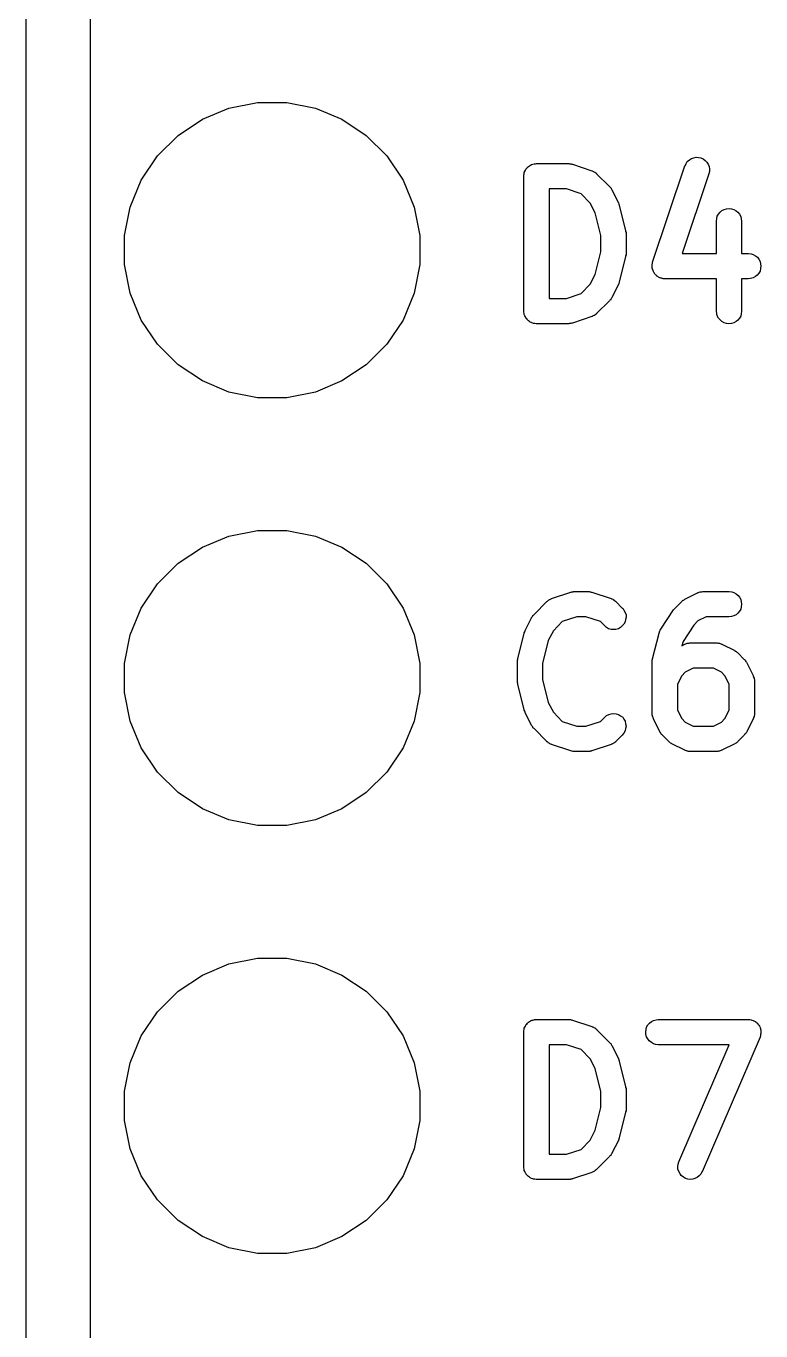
# Model space of a CAD drawing. Extents: x -21.94 to -21.22, y -3.46 to -2.15.
# Drawn here: x -21.9385 to -21.7668, y -3.1596 to -2.8547 of the extents above; entities that cross this region are included whole.
import ezdxf

# ---------------------------------------------------------------- set-up
doc = ezdxf.new("R2010")
doc.units = 0
doc.header["$MEASUREMENT"] = 0
doc.layers.add('BLACK', color=7, linetype='CONTINUOUS')

msp = doc.modelspace()

# ---------------------------------------------------------------- linework, layer by layer
at = {"layer": 'BLACK', "linetype": 'CONTINUOUS'}
for p, q in [((-21.9385, -3.45663), (-21.9385, -2.35737)), ((-21.9235, -2.3645), (-21.9235, -3.4495)), ((-21.8911, -2.87383), (-21.8844, -2.8725)), ((-21.8844, -2.8725), (-21.8776, -2.8725)), ((-21.8776, -2.8725), (-21.8709, -2.87383)), ((-21.8973, -2.87643), (-21.8911, -2.87383)), ((-21.8709, -2.87383), (-21.8647, -2.87643)), ((-21.903, -2.8802), (-21.8973, -2.87643)), ((-21.8647, -2.87643), (-21.859, -2.8802)), ((-21.9078, -2.88501), (-21.903, -2.8802)), ((-21.859, -2.8802), (-21.8542, -2.88501)), ((-21.9116, -2.89066), (-21.9078, -2.88501)), ((-21.8542, -2.88501), (-21.8504, -2.89066)), ((-21.8215, -2.88787), (-21.8213, -2.88766)), ((-21.8213, -2.88764), (-21.8211, -2.88747)), ((-21.8213, -2.88765), (-21.8213, -2.88764)), ((-21.8213, -2.88766), (-21.8213, -2.88765)), ((-21.8211, -2.88747), (-21.8209, -2.88729)), ((-21.8209, -2.88728), (-21.8206, -2.88715)), ((-21.8209, -2.88729), (-21.8209, -2.88728)), ((-21.8209, -2.88729), (-21.8209, -2.88729)), ((-21.8206, -2.88715), (-21.8204, -2.88702)), ((-21.8204, -2.88701), (-21.8201, -2.88694)), ((-21.8204, -2.88702), (-21.8204, -2.88701)), ((-21.8204, -2.88702), (-21.8204, -2.88702)), ((-21.8201, -2.88694), (-21.8198, -2.88686)), ((-21.8198, -2.88685), (-21.8195, -2.88683)), ((-21.8198, -2.88686), (-21.8198, -2.88685)), ((-21.8198, -2.88685), (-21.8198, -2.88685)), ((-21.8195, -2.88683), (-21.8192, -2.8868)), ((-21.8192, -2.8868), (-21.8117, -2.8868)), ((-21.8117, -2.8868), (-21.8115, -2.88682)), ((-21.8117, -2.8868), (-21.8117, -2.8868)), ((-21.8115, -2.88682), (-21.8114, -2.88682)), ((-21.8114, -2.88682), (-21.8113, -2.88685)), ((-21.8113, -2.88685), (-21.8111, -2.88686)), ((-21.8111, -2.88686), (-21.811, -2.88691)), ((-21.811, -2.88691), (-21.8108, -2.88695)), ((-21.8108, -2.88695), (-21.8063, -2.88845)), ((-21.7921, -2.90982), (-21.7846, -2.88732)), ((-21.7846, -2.88732), (-21.7845, -2.88728)), ((-21.7845, -2.88728), (-21.7843, -2.88676)), ((-21.7843, -2.88676), (-21.784, -2.88629)), ((-21.784, -2.88629), (-21.7835, -2.8859)), ((-21.7835, -2.8859), (-21.783, -2.8856)), ((-21.783, -2.8856), (-21.7825, -2.8854)), ((-21.7825, -2.8854), (-21.7819, -2.88531)), ((-21.7819, -2.88531), (-21.7814, -2.88533)), ((-21.7814, -2.88533), (-21.7808, -2.88546)), ((-21.7808, -2.88546), (-21.7803, -2.8857)), ((-21.7803, -2.8857), (-21.7798, -2.88603)), ((-21.7798, -2.88603), (-21.7794, -2.88645)), ((-21.7794, -2.88645), (-21.7791, -2.88694)), ((-21.7791, -2.88694), (-21.7789, -2.88748)), ((-21.7789, -2.88748), (-21.7788, -2.88805)), ((-21.9142, -2.89694), (-21.9116, -2.89066)), ((-21.8504, -2.89066), (-21.8478, -2.89694)), ((-21.8222, -2.88943), (-21.8221, -2.88916)), ((-21.8222, -2.88971), (-21.8222, -2.88943)), ((-21.8222, -2.88973), (-21.8222, -2.88971)), ((-21.8222, -2.88975), (-21.8222, -2.88973)), ((-21.8222, -2.88973), (-21.8222, -2.88973)), ((-21.8222, -2.88973), (-21.8222, -2.88973)), ((-21.8222, -2.92125), (-21.8222, -2.88975)), ((-21.8221, -2.88887), (-21.822, -2.88861)), ((-21.8221, -2.88914), (-21.8221, -2.88887)), ((-21.8221, -2.88915), (-21.8221, -2.88914)), ((-21.8221, -2.88916), (-21.8221, -2.88915)), ((-21.822, -2.88859), (-21.8218, -2.88834)), ((-21.822, -2.8886), (-21.822, -2.88859)), ((-21.822, -2.88861), (-21.822, -2.8886)), ((-21.8218, -2.88834), (-21.8217, -2.8881)), ((-21.8217, -2.88808), (-21.8215, -2.88787)), ((-21.8217, -2.88809), (-21.8217, -2.88808)), ((-21.8217, -2.8881), (-21.8217, -2.88809)), ((-21.8063, -2.88845), (-21.8063, -2.88846)), ((-21.8063, -2.88846), (-21.8062, -2.8885)), ((-21.8062, -2.8885), (-21.8061, -2.88853)), ((-21.8061, -2.88853), (-21.8059, -2.88862)), ((-21.8059, -2.88862), (-21.8058, -2.88871)), ((-21.8058, -2.88871), (-21.8057, -2.88876)), ((-21.8057, -2.88876), (-21.8056, -2.8888)), ((-21.8056, -2.8888), (-21.8054, -2.88893)), ((-21.8054, -2.88893), (-21.8053, -2.88905)), ((-21.8053, -2.88905), (-21.8052, -2.88911)), ((-21.8052, -2.88911), (-21.8052, -2.88916)), ((-21.8052, -2.88916), (-21.8022, -2.89216)), ((-21.779, -2.88919), (-21.7852, -2.9078)), ((-21.7788, -2.88862), (-21.779, -2.88919)), ((-21.7788, -2.88805), (-21.7788, -2.88862)), ((-21.8163, -2.8927), (-21.8163, -2.9183)), ((-21.8122, -2.8927), (-21.8163, -2.8927)), ((-21.8088, -2.89383), (-21.8122, -2.8927)), ((-21.8067, -2.896), (-21.8088, -2.89383)), ((-21.8022, -2.89216), (-21.8021, -2.89219)), ((-21.8021, -2.89219), (-21.802, -2.89232)), ((-21.802, -2.89232), (-21.8019, -2.89244)), ((-21.8019, -2.89244), (-21.8018, -2.89255)), ((-21.8018, -2.89255), (-21.8018, -2.89264)), ((-21.8018, -2.89264), (-21.8017, -2.89279)), ((-21.8017, -2.89279), (-21.8016, -2.89293)), ((-21.8016, -2.89293), (-21.8001, -2.89593)), ((-21.9155, -2.9036), (-21.9142, -2.89694)), ((-21.8478, -2.89694), (-21.8465, -2.9036)), ((-21.8055, -2.89828), (-21.8067, -2.896)), ((-21.8001, -2.89593), (-21.8001, -2.89597)), ((-21.8001, -2.89597), (-21.8001, -2.89598)), ((-21.8001, -2.89598), (-21.8001, -2.89599)), ((-21.8001, -2.89599), (-21.8, -2.89625)), ((-21.8, -2.89625), (-21.7999, -2.89651)), ((-21.7999, -2.89651), (-21.7999, -2.89652)), ((-21.7999, -2.89652), (-21.7999, -2.89654)), ((-21.7999, -2.89654), (-21.7984, -2.90253)), ((-21.8042, -2.90361), (-21.8055, -2.89828)), ((-21.7772, -2.90021), (-21.7771, -2.89964)), ((-21.7771, -2.89964), (-21.777, -2.89909)), ((-21.777, -2.89909), (-21.7767, -2.89858)), ((-21.7767, -2.89858), (-21.7763, -2.89814)), ((-21.7763, -2.89814), (-21.7759, -2.89778)), ((-21.7759, -2.89778), (-21.7754, -2.89751)), ((-21.7754, -2.89751), (-21.7748, -2.89735)), ((-21.7748, -2.89735), (-21.7742, -2.8973)), ((-21.7742, -2.8973), (-21.7737, -2.89736)), ((-21.7737, -2.89736), (-21.7731, -2.89753)), ((-21.7731, -2.89753), (-21.7726, -2.8978)), ((-21.7726, -2.8978), (-21.7722, -2.89817)), ((-21.7722, -2.89817), (-21.7718, -2.89862)), ((-21.7718, -2.89862), (-21.7715, -2.89913)), ((-21.7715, -2.89913), (-21.7714, -2.89968)), ((-21.7714, -2.89968), (-21.7713, -2.90025)), ((-21.7984, -2.90253), (-21.7984, -2.90257)), ((-21.7984, -2.90257), (-21.7984, -2.90263)), ((-21.7984, -2.90263), (-21.7984, -2.90268)), ((-21.7984, -2.90268), (-21.7983, -2.90291)), ((-21.7983, -2.90291), (-21.7983, -2.90315)), ((-21.7772, -2.90025), (-21.7772, -2.90021)), ((-21.7772, -2.9078), (-21.7772, -2.90025)), ((-21.7713, -2.90025), (-21.7713, -2.9078)), ((-21.9155, -2.9104), (-21.9155, -2.9036)), ((-21.8465, -2.9036), (-21.8465, -2.9104)), ((-21.8042, -2.90739), (-21.8042, -2.90361)), ((-21.7983, -2.90315), (-21.7983, -2.9032)), ((-21.7983, -2.9032), (-21.7983, -2.90325)), ((-21.7983, -2.90325), (-21.7983, -2.90775)), ((-21.8055, -2.91272), (-21.8042, -2.90739)), ((-21.7984, -2.90847), (-21.7999, -2.91447)), ((-21.7983, -2.90813), (-21.7984, -2.90836)), ((-21.7984, -2.90836), (-21.7984, -2.90841)), ((-21.7984, -2.90841), (-21.7984, -2.90847)), ((-21.7983, -2.90775), (-21.7983, -2.90779)), ((-21.7983, -2.90779), (-21.7983, -2.90784)), ((-21.7983, -2.90784), (-21.7983, -2.9079)), ((-21.7983, -2.9079), (-21.7983, -2.90813)), ((-21.7852, -2.9078), (-21.7772, -2.9078)), ((-21.7713, -2.9078), (-21.7698, -2.9078)), ((-21.7698, -2.9078), (-21.7697, -2.9078)), ((-21.7697, -2.9078), (-21.7691, -2.90786)), ((-21.7691, -2.90786), (-21.7686, -2.90804)), ((-21.7686, -2.90804), (-21.7681, -2.90831)), ((-21.7681, -2.90831), (-21.7676, -2.90868)), ((-21.7676, -2.90868), (-21.7673, -2.90913)), ((-21.7673, -2.90913), (-21.767, -2.90964)), ((-21.9142, -2.91706), (-21.9155, -2.9104)), ((-21.8465, -2.9104), (-21.8478, -2.91706)), ((-21.7922, -2.91027), (-21.7921, -2.91016)), ((-21.7922, -2.91038), (-21.7922, -2.91027)), ((-21.7922, -2.91055), (-21.7922, -2.91038)), ((-21.7922, -2.91073), (-21.7922, -2.91055)), ((-21.7922, -2.91084), (-21.7922, -2.91073)), ((-21.7922, -2.91095), (-21.7922, -2.91084)), ((-21.7922, -2.91113), (-21.7922, -2.91095)), ((-21.7922, -2.9113), (-21.7922, -2.91113)), ((-21.7921, -2.91141), (-21.7922, -2.9113)), ((-21.7921, -2.90999), (-21.7921, -2.90982)), ((-21.7921, -2.91016), (-21.7921, -2.90999)), ((-21.7921, -2.91152), (-21.7921, -2.91141)), ((-21.792, -2.91169), (-21.7921, -2.91152)), ((-21.792, -2.91186), (-21.792, -2.91169)), ((-21.7919, -2.91196), (-21.792, -2.91186)), ((-21.7919, -2.91206), (-21.7919, -2.91196)), ((-21.7918, -2.91221), (-21.7919, -2.91206)), ((-21.7917, -2.91237), (-21.7918, -2.91221)), ((-21.767, -2.91189), (-21.7673, -2.9124)), ((-21.767, -2.90964), (-21.7669, -2.9102)), ((-21.7669, -2.91134), (-21.767, -2.91189)), ((-21.7669, -2.9102), (-21.7668, -2.91077)), ((-21.7668, -2.91077), (-21.7669, -2.91134)), ((-21.8088, -2.91717), (-21.8067, -2.915)), ((-21.8067, -2.915), (-21.8055, -2.91272)), ((-21.8001, -2.91507), (-21.8016, -2.91807)), ((-21.8, -2.91479), (-21.8001, -2.91505)), ((-21.8001, -2.91505), (-21.8001, -2.91506)), ((-21.8001, -2.91506), (-21.8001, -2.91507)), ((-21.7999, -2.91453), (-21.8, -2.91479)), ((-21.7999, -2.91447), (-21.7999, -2.91451)), ((-21.7999, -2.91451), (-21.7999, -2.91452)), ((-21.7999, -2.91452), (-21.7999, -2.91453)), ((-21.7917, -2.91245), (-21.7917, -2.91237)), ((-21.7916, -2.91255), (-21.7917, -2.91245)), ((-21.7915, -2.91268), (-21.7916, -2.91255)), ((-21.7914, -2.91282), (-21.7915, -2.91268)), ((-21.7913, -2.91289), (-21.7914, -2.91282)), ((-21.7912, -2.91297), (-21.7913, -2.91289)), ((-21.7911, -2.91307), (-21.7912, -2.91297)), ((-21.7909, -2.91319), (-21.7911, -2.91307)), ((-21.7908, -2.91324), (-21.7909, -2.91319)), ((-21.7907, -2.91331), (-21.7908, -2.91324)), ((-21.7906, -2.91338), (-21.7907, -2.91331)), ((-21.7904, -2.91346), (-21.7906, -2.91338)), ((-21.7903, -2.9135), (-21.7904, -2.91346)), ((-21.7902, -2.91354), (-21.7903, -2.9135)), ((-21.79, -2.91358), (-21.7902, -2.91354)), ((-21.7899, -2.91364), (-21.79, -2.91358)), ((-21.7898, -2.91365), (-21.7899, -2.91364)), ((-21.7896, -2.91368), (-21.7898, -2.91365)), ((-21.7895, -2.91368), (-21.7896, -2.91368)), ((-21.7893, -2.9137), (-21.7895, -2.91368)), ((-21.7772, -2.9137), (-21.7893, -2.9137)), ((-21.7893, -2.9137), (-21.7893, -2.9137)), ((-21.7772, -2.92125), (-21.7772, -2.9137)), ((-21.7698, -2.9137), (-21.7713, -2.9137)), ((-21.7713, -2.9137), (-21.7713, -2.92125)), ((-21.7692, -2.91365), (-21.7698, -2.9137)), ((-21.7686, -2.91348), (-21.7692, -2.91365)), ((-21.7681, -2.91321), (-21.7686, -2.91348)), ((-21.7677, -2.91284), (-21.7681, -2.91321)), ((-21.7673, -2.9124), (-21.7677, -2.91284)), ((-21.9116, -2.92334), (-21.9142, -2.91706)), ((-21.8478, -2.91706), (-21.8504, -2.92334)), ((-21.8163, -2.9183), (-21.8122, -2.9183)), ((-21.8122, -2.9183), (-21.8088, -2.91717)), ((-21.8017, -2.91825), (-21.8018, -2.91839)), ((-21.8016, -2.91811), (-21.8017, -2.91825)), ((-21.8016, -2.91807), (-21.8016, -2.91811)), ((-21.8222, -2.92152), (-21.8222, -2.92125)), ((-21.8022, -2.91884), (-21.8052, -2.92184)), ((-21.8021, -2.91871), (-21.8022, -2.91884)), ((-21.8019, -2.91859), (-21.8021, -2.91871)), ((-21.8018, -2.91839), (-21.8019, -2.91849)), ((-21.8019, -2.91849), (-21.8019, -2.91859)), ((-21.7771, -2.92182), (-21.7772, -2.92125)), ((-21.7713, -2.92129), (-21.7714, -2.92186)), ((-21.7713, -2.92125), (-21.7713, -2.92129)), ((-21.9078, -2.92899), (-21.9116, -2.92334)), ((-21.8504, -2.92334), (-21.8542, -2.92899)), ((-21.8221, -2.9218), (-21.8222, -2.92152)), ((-21.8221, -2.92181), (-21.8221, -2.9218)), ((-21.8221, -2.92182), (-21.8221, -2.92181)), ((-21.8221, -2.92209), (-21.8221, -2.92182)), ((-21.822, -2.92235), (-21.8221, -2.92209)), ((-21.822, -2.92236), (-21.822, -2.92235)), ((-21.822, -2.92237), (-21.822, -2.92236)), ((-21.8218, -2.92262), (-21.822, -2.92237)), ((-21.8217, -2.92286), (-21.8218, -2.92262)), ((-21.8217, -2.92287), (-21.8217, -2.92286)), ((-21.8217, -2.92288), (-21.8217, -2.92287)), ((-21.8215, -2.9231), (-21.8217, -2.92288)), ((-21.8214, -2.92331), (-21.8215, -2.9231)), ((-21.8213, -2.92332), (-21.8214, -2.92331)), ((-21.8213, -2.92333), (-21.8213, -2.92332)), ((-21.8211, -2.92351), (-21.8213, -2.92333)), ((-21.8209, -2.92368), (-21.8211, -2.92351)), ((-21.8209, -2.92369), (-21.8209, -2.92368)), ((-21.8209, -2.9237), (-21.8209, -2.92369)), ((-21.8207, -2.92383), (-21.8209, -2.9237)), ((-21.8204, -2.92396), (-21.8207, -2.92383)), ((-21.8204, -2.92397), (-21.8204, -2.92396)), ((-21.8201, -2.92405), (-21.8204, -2.92397)), ((-21.8204, -2.92397), (-21.8204, -2.92397)), ((-21.8199, -2.92414), (-21.8201, -2.92405)), ((-21.8198, -2.92414), (-21.8199, -2.92414)), ((-21.8199, -2.92414), (-21.8199, -2.92414)), ((-21.8196, -2.92417), (-21.8198, -2.92414)), ((-21.8193, -2.9242), (-21.8196, -2.92417)), ((-21.8192, -2.9242), (-21.8193, -2.9242)), ((-21.8193, -2.9242), (-21.8193, -2.9242)), ((-21.8193, -2.9242), (-21.8193, -2.9242)), ((-21.8193, -2.9242), (-21.8193, -2.9242)), ((-21.8117, -2.9242), (-21.8192, -2.9242)), ((-21.8116, -2.92418), (-21.8117, -2.9242)), ((-21.8114, -2.92418), (-21.8116, -2.92418)), ((-21.8113, -2.92416), (-21.8114, -2.92418)), ((-21.8112, -2.92414), (-21.8113, -2.92416)), ((-21.811, -2.9241), (-21.8112, -2.92414)), ((-21.8109, -2.92406), (-21.811, -2.9241)), ((-21.8108, -2.92405), (-21.8109, -2.92406)), ((-21.8063, -2.92255), (-21.8108, -2.92405)), ((-21.8062, -2.92251), (-21.8063, -2.92255)), ((-21.806, -2.9224), (-21.8062, -2.92249)), ((-21.8062, -2.92249), (-21.8062, -2.92251)), ((-21.8058, -2.92231), (-21.806, -2.9224)), ((-21.8057, -2.92226), (-21.8058, -2.92231)), ((-21.8056, -2.92222), (-21.8057, -2.92226)), ((-21.8055, -2.9221), (-21.8056, -2.92222)), ((-21.8053, -2.92198), (-21.8055, -2.9221)), ((-21.8052, -2.92187), (-21.8053, -2.92192)), ((-21.8053, -2.92192), (-21.8053, -2.92198)), ((-21.8052, -2.92184), (-21.8052, -2.92187)), ((-21.777, -2.92237), (-21.7771, -2.92182)), ((-21.7767, -2.92288), (-21.777, -2.92237)), ((-21.7763, -2.92333), (-21.7767, -2.92288)), ((-21.7759, -2.9237), (-21.7763, -2.92333)), ((-21.7754, -2.92397), (-21.7759, -2.9237)), ((-21.7748, -2.92414), (-21.7754, -2.92397)), ((-21.7743, -2.9242), (-21.7748, -2.92414)), ((-21.7737, -2.92415), (-21.7743, -2.9242)), ((-21.7731, -2.92399), (-21.7737, -2.92415)), ((-21.7726, -2.92372), (-21.7731, -2.92399)), ((-21.7722, -2.92336), (-21.7726, -2.92372)), ((-21.7718, -2.92292), (-21.7722, -2.92336)), ((-21.7715, -2.92241), (-21.7718, -2.92292)), ((-21.7714, -2.92186), (-21.7715, -2.92241)), ((-21.903, -2.9338), (-21.9078, -2.92899)), ((-21.8542, -2.92899), (-21.859, -2.9338)), ((-21.8973, -2.93757), (-21.903, -2.9338)), ((-21.859, -2.9338), (-21.8647, -2.93757)), ((-21.8911, -2.94017), (-21.8973, -2.93757)), ((-21.8647, -2.93757), (-21.8709, -2.94017)), ((-21.8844, -2.9415), (-21.8911, -2.94017)), ((-21.8776, -2.9415), (-21.8844, -2.9415)), ((-21.8709, -2.94017), (-21.8776, -2.9415)), ((-21.8911, -2.97383), (-21.8844, -2.9725)), ((-21.8844, -2.9725), (-21.8776, -2.9725)), ((-21.8776, -2.9725), (-21.8709, -2.97383)), ((-21.8973, -2.97643), (-21.8911, -2.97383)), ((-21.8709, -2.97383), (-21.8647, -2.97643)), ((-21.903, -2.9802), (-21.8973, -2.97643)), ((-21.8647, -2.97643), (-21.859, -2.9802)), ((-21.9078, -2.98501), (-21.903, -2.9802)), ((-21.859, -2.9802), (-21.8542, -2.98501)), ((-21.9116, -2.99066), (-21.9078, -2.98501)), ((-21.8542, -2.98501), (-21.8504, -2.99066)), ((-21.8158, -2.98849), (-21.8157, -2.98845)), ((-21.8157, -2.98845), (-21.8112, -2.98695)), ((-21.8112, -2.98695), (-21.8111, -2.98694)), ((-21.8111, -2.98694), (-21.811, -2.9869)), ((-21.811, -2.9869), (-21.8108, -2.98686)), ((-21.8108, -2.98686), (-21.8107, -2.98684)), ((-21.8107, -2.98684), (-21.8106, -2.98682)), ((-21.8106, -2.98682), (-21.8104, -2.98682)), ((-21.8104, -2.98682), (-21.8102, -2.9868)), ((-21.8102, -2.9868), (-21.8072, -2.9868)), ((-21.8072, -2.9868), (-21.807, -2.98682)), ((-21.8072, -2.9868), (-21.8072, -2.9868)), ((-21.807, -2.98682), (-21.8069, -2.98682)), ((-21.8069, -2.98682), (-21.8068, -2.98685)), ((-21.8068, -2.98685), (-21.8066, -2.98686)), ((-21.8066, -2.98686), (-21.8065, -2.98691)), ((-21.8065, -2.98691), (-21.8063, -2.98695)), ((-21.8063, -2.98695), (-21.8018, -2.98845)), ((-21.8018, -2.98845), (-21.8018, -2.98846)), ((-21.7846, -2.98861), (-21.7816, -2.98711)), ((-21.7816, -2.98711), (-21.7815, -2.98709)), ((-21.7815, -2.98706), (-21.7814, -2.98702)), ((-21.7815, -2.98709), (-21.7815, -2.98706)), ((-21.7814, -2.98702), (-21.7812, -2.98696)), ((-21.7812, -2.98696), (-21.781, -2.98689)), ((-21.781, -2.98689), (-21.7809, -2.98688)), ((-21.7809, -2.98688), (-21.7808, -2.98686)), ((-21.7808, -2.98686), (-21.7806, -2.98684)), ((-21.7806, -2.98684), (-21.7804, -2.9868)), ((-21.7804, -2.9868), (-21.7803, -2.98681)), ((-21.7803, -2.98681), (-21.7803, -2.9868)), ((-21.7803, -2.9868), (-21.7743, -2.9868)), ((-21.7743, -2.9868), (-21.7742, -2.9868)), ((-21.7742, -2.9868), (-21.7736, -2.98686)), ((-21.7736, -2.98686), (-21.7731, -2.98704)), ((-21.7731, -2.98704), (-21.7726, -2.98732)), ((-21.7726, -2.98732), (-21.7721, -2.98769)), ((-21.7721, -2.98769), (-21.7718, -2.98814)), ((-21.7718, -2.98814), (-21.7715, -2.98865)), ((-21.9142, -2.99694), (-21.9116, -2.99066)), ((-21.8504, -2.99066), (-21.8478, -2.99694)), ((-21.8198, -2.99216), (-21.8168, -2.98916)), ((-21.8168, -2.98914), (-21.8167, -2.98908)), ((-21.8168, -2.98916), (-21.8168, -2.98914)), ((-21.8167, -2.98902), (-21.8165, -2.9889)), ((-21.8167, -2.98908), (-21.8167, -2.98902)), ((-21.8165, -2.9889), (-21.8164, -2.98878)), ((-21.8164, -2.98878), (-21.8163, -2.98874)), ((-21.8163, -2.98874), (-21.8162, -2.98869)), ((-21.8162, -2.98869), (-21.816, -2.9886)), ((-21.816, -2.9886), (-21.8158, -2.98851)), ((-21.8158, -2.98851), (-21.8158, -2.98849)), ((-21.8018, -2.98846), (-21.8017, -2.9885)), ((-21.8017, -2.9885), (-21.8016, -2.98853)), ((-21.8016, -2.98853), (-21.8014, -2.98862)), ((-21.8014, -2.98862), (-21.8013, -2.98871)), ((-21.8013, -2.98871), (-21.8012, -2.98876)), ((-21.8012, -2.98876), (-21.8011, -2.9888)), ((-21.8011, -2.9888), (-21.801, -2.98893)), ((-21.801, -2.98893), (-21.8008, -2.98905)), ((-21.8008, -2.98905), (-21.8007, -2.98911)), ((-21.8007, -2.98911), (-21.8007, -2.98916)), ((-21.8007, -2.98916), (-21.7992, -2.99066)), ((-21.7992, -2.99066), (-21.7991, -2.99069)), ((-21.7991, -2.99069), (-21.7988, -2.99114)), ((-21.7988, -2.99114), (-21.7985, -2.99166)), ((-21.7902, -2.99561), (-21.7872, -2.99111)), ((-21.7872, -2.99108), (-21.787, -2.99087)), ((-21.7872, -2.99111), (-21.7872, -2.99108)), ((-21.7872, -2.99111), (-21.7872, -2.99111)), ((-21.7872, -2.99111), (-21.7872, -2.99111)), ((-21.7872, -2.99111), (-21.7872, -2.99111)), ((-21.787, -2.99087), (-21.7868, -2.99066)), ((-21.7868, -2.99066), (-21.7853, -2.98916)), ((-21.7853, -2.98914), (-21.7852, -2.98903)), ((-21.7853, -2.98916), (-21.7853, -2.98914)), ((-21.7852, -2.98903), (-21.7851, -2.98892)), ((-21.7851, -2.98892), (-21.785, -2.98885)), ((-21.785, -2.98885), (-21.7849, -2.98878)), ((-21.7849, -2.98878), (-21.7847, -2.9887)), ((-21.7847, -2.9887), (-21.7846, -2.98861)), ((-21.7718, -2.9914), (-21.7722, -2.99185)), ((-21.7715, -2.9909), (-21.7718, -2.9914)), ((-21.7715, -2.98865), (-21.7714, -2.9892)), ((-21.7714, -2.99035), (-21.7715, -2.9909)), ((-21.7714, -2.9892), (-21.7713, -2.98977)), ((-21.7713, -2.98977), (-21.7714, -2.99035)), ((-21.8219, -2.99593), (-21.8204, -2.99293)), ((-21.8204, -2.99289), (-21.8203, -2.99276)), ((-21.8204, -2.99293), (-21.8204, -2.99289)), ((-21.8203, -2.99276), (-21.8202, -2.99261)), ((-21.8202, -2.99261), (-21.8201, -2.99251)), ((-21.8201, -2.99241), (-21.8199, -2.99229)), ((-21.8201, -2.99251), (-21.8201, -2.99241)), ((-21.8199, -2.99229), (-21.8198, -2.99216)), ((-21.8132, -2.99383), (-21.8153, -2.996)), ((-21.8098, -2.9927), (-21.8132, -2.99383)), ((-21.8077, -2.9927), (-21.8098, -2.9927)), ((-21.8043, -2.99383), (-21.8077, -2.9927)), ((-21.8033, -2.99484), (-21.8043, -2.99383)), ((-21.7988, -2.99441), (-21.7992, -2.99485)), ((-21.7985, -2.99391), (-21.7988, -2.99441)), ((-21.7985, -2.99166), (-21.7983, -2.99221)), ((-21.7984, -2.99336), (-21.7985, -2.99391)), ((-21.7983, -2.99278), (-21.7984, -2.99336)), ((-21.7983, -2.99221), (-21.7983, -2.99278)), ((-21.7815, -2.99368), (-21.7825, -2.99463)), ((-21.7796, -2.9927), (-21.7815, -2.99368)), ((-21.7743, -2.9927), (-21.7796, -2.9927)), ((-21.7737, -2.99265), (-21.7743, -2.9927)), ((-21.7731, -2.99248), (-21.7737, -2.99265)), ((-21.7726, -2.99221), (-21.7731, -2.99248)), ((-21.7722, -2.99185), (-21.7726, -2.99221)), ((-21.9155, -3.0036), (-21.9142, -2.99694)), ((-21.8478, -2.99694), (-21.8465, -3.0036)), ((-21.8236, -3.00253), (-21.8221, -2.99654)), ((-21.8221, -2.99647), (-21.822, -2.99621)), ((-21.8221, -2.99648), (-21.8221, -2.99647)), ((-21.8221, -2.9965), (-21.8221, -2.99648)), ((-21.8221, -2.99654), (-21.8221, -2.9965)), ((-21.822, -2.99621), (-21.8219, -2.99596)), ((-21.8219, -2.99594), (-21.8219, -2.99593)), ((-21.8219, -2.99596), (-21.8219, -2.99594)), ((-21.8153, -2.996), (-21.8165, -2.99828)), ((-21.8029, -2.99521), (-21.8033, -2.99484)), ((-21.8024, -2.99548), (-21.8029, -2.99521)), ((-21.8018, -2.99565), (-21.8024, -2.99548)), ((-21.8013, -2.9957), (-21.8018, -2.99565)), ((-21.8007, -2.99565), (-21.8013, -2.9957)), ((-21.8001, -2.99549), (-21.8007, -2.99565)), ((-21.7996, -2.99522), (-21.8001, -2.99549)), ((-21.7992, -2.99485), (-21.7996, -2.99522)), ((-21.7921, -3.00253), (-21.7906, -2.99654)), ((-21.7906, -2.9965), (-21.7905, -2.99631)), ((-21.7906, -2.99654), (-21.7906, -2.9965)), ((-21.7905, -2.99612), (-21.7904, -2.99604)), ((-21.7905, -2.99631), (-21.7905, -2.99612)), ((-21.7904, -2.99596), (-21.7903, -2.99579)), ((-21.7904, -2.99604), (-21.7904, -2.99596)), ((-21.7903, -2.99579), (-21.7902, -2.99561)), ((-21.7825, -2.99463), (-21.785, -2.99846)), ((-21.8165, -2.99828), (-21.8178, -3.00361)), ((-21.785, -2.99846), (-21.7853, -2.99945)), ((-21.7853, -2.99945), (-21.7846, -2.99911)), ((-21.7846, -2.99911), (-21.7845, -2.99909)), ((-21.7845, -2.99906), (-21.7844, -2.99902)), ((-21.7845, -2.99909), (-21.7845, -2.99906)), ((-21.7844, -2.99902), (-21.7842, -2.99896)), ((-21.7842, -2.99896), (-21.784, -2.99889)), ((-21.784, -2.99889), (-21.7839, -2.99888)), ((-21.7839, -2.99888), (-21.7838, -2.99885)), ((-21.7838, -2.99885), (-21.7836, -2.99883)), ((-21.7836, -2.99883), (-21.7834, -2.9988)), ((-21.7834, -2.9988), (-21.7833, -2.99881)), ((-21.7833, -2.99881), (-21.7833, -2.9988)), ((-21.7833, -2.9988), (-21.7773, -2.9988)), ((-21.7773, -2.9988), (-21.7772, -2.9988)), ((-21.7772, -2.9988), (-21.7771, -2.99881)), ((-21.7771, -2.99881), (-21.777, -2.99881)), ((-21.777, -2.99881), (-21.7768, -2.99884)), ((-21.7768, -2.99884), (-21.7766, -2.99886)), ((-21.7766, -2.99886), (-21.7766, -2.99889)), ((-21.7766, -2.99889), (-21.7765, -2.9989)), ((-21.7765, -2.9989), (-21.7763, -2.99898)), ((-21.7763, -2.99898), (-21.7761, -2.99904)), ((-21.7761, -2.99904), (-21.776, -2.99908)), ((-21.776, -2.99908), (-21.7759, -2.99911)), ((-21.7759, -2.99911), (-21.7729, -3.00061)), ((-21.7729, -3.00061), (-21.7729, -3.00063)), ((-21.7729, -3.00063), (-21.7728, -3.00072)), ((-21.9155, -3.0104), (-21.9155, -3.0036)), ((-21.8465, -3.0036), (-21.8465, -3.0104)), ((-21.8237, -3.00287), (-21.8236, -3.00264)), ((-21.8237, -3.0031), (-21.8237, -3.00287)), ((-21.8237, -3.00316), (-21.8237, -3.0031)), ((-21.8237, -3.00321), (-21.8237, -3.00316)), ((-21.8237, -3.00325), (-21.8237, -3.00321)), ((-21.8237, -3.00775), (-21.8237, -3.00325)), ((-21.8236, -3.00259), (-21.8236, -3.00253)), ((-21.8236, -3.00264), (-21.8236, -3.00259)), ((-21.8178, -3.00361), (-21.8178, -3.00739)), ((-21.7922, -3.00287), (-21.7921, -3.00264)), ((-21.7922, -3.0031), (-21.7922, -3.00287)), ((-21.7922, -3.00316), (-21.7922, -3.0031)), ((-21.7922, -3.00321), (-21.7922, -3.00316)), ((-21.7922, -3.00325), (-21.7922, -3.00321)), ((-21.7922, -3.01525), (-21.7922, -3.00325)), ((-21.7921, -3.00259), (-21.7921, -3.00253)), ((-21.7921, -3.00264), (-21.7921, -3.00259)), ((-21.7728, -3.00072), (-21.7726, -3.0008)), ((-21.7726, -3.0008), (-21.7725, -3.00087)), ((-21.7725, -3.00087), (-21.7724, -3.00094)), ((-21.7724, -3.00094), (-21.7723, -3.00106)), ((-21.7723, -3.00106), (-21.7722, -3.00116)), ((-21.7722, -3.00116), (-21.7707, -3.00266)), ((-21.7707, -3.00266), (-21.7706, -3.00269)), ((-21.7706, -3.00269), (-21.7705, -3.00282)), ((-21.7705, -3.00282), (-21.7704, -3.00294)), ((-21.7704, -3.00294), (-21.7704, -3.00305)), ((-21.7704, -3.00305), (-21.7703, -3.00314)), ((-21.7703, -3.00314), (-21.7702, -3.00329)), ((-21.7702, -3.00329), (-21.7701, -3.00343)), ((-21.7701, -3.00343), (-21.7686, -3.00643)), ((-21.7853, -3.0065), (-21.7863, -3.00845)), ((-21.7845, -3.00568), (-21.7853, -3.0065)), ((-21.7826, -3.0047), (-21.7845, -3.00568)), ((-21.7779, -3.0047), (-21.7826, -3.0047)), ((-21.776, -3.00568), (-21.7779, -3.0047)), ((-21.7752, -3.0065), (-21.776, -3.00568)), ((-21.7742, -3.00845), (-21.7752, -3.0065)), ((-21.7686, -3.00643), (-21.7686, -3.00647)), ((-21.7686, -3.00647), (-21.7686, -3.00655)), ((-21.7686, -3.00655), (-21.7685, -3.00662)), ((-21.7685, -3.00662), (-21.7685, -3.00682)), ((-21.8237, -3.0078), (-21.8237, -3.00775)), ((-21.8237, -3.00785), (-21.8237, -3.0078)), ((-21.8237, -3.00809), (-21.8237, -3.00785)), ((-21.8236, -3.00832), (-21.8237, -3.00809)), ((-21.8236, -3.00837), (-21.8236, -3.00832)), ((-21.8236, -3.00843), (-21.8236, -3.00837)), ((-21.8236, -3.00847), (-21.8236, -3.00843)), ((-21.8221, -3.01447), (-21.8236, -3.00847)), ((-21.8178, -3.00739), (-21.8165, -3.01272)), ((-21.7863, -3.00845), (-21.7863, -3.01455)), ((-21.7742, -3.01455), (-21.7742, -3.00845)), ((-21.7685, -3.00682), (-21.7684, -3.00701)), ((-21.7684, -3.00701), (-21.7684, -3.00709)), ((-21.7684, -3.00709), (-21.7684, -3.00718)), ((-21.7684, -3.00718), (-21.7683, -3.00738)), ((-21.7683, -3.00738), (-21.7683, -3.00758)), ((-21.7683, -3.00758), (-21.7683, -3.00766)), ((-21.7683, -3.00766), (-21.7683, -3.00775)), ((-21.7683, -3.00775), (-21.7683, -3.01525)), ((-21.9142, -3.01706), (-21.9155, -3.0104)), ((-21.8465, -3.0104), (-21.8478, -3.01706)), ((-21.8165, -3.01272), (-21.8153, -3.015)), ((-21.8221, -3.01448), (-21.8221, -3.01447)), ((-21.8221, -3.01449), (-21.8221, -3.01448)), ((-21.822, -3.01475), (-21.8221, -3.01449)), ((-21.8219, -3.01501), (-21.822, -3.01475)), ((-21.8219, -3.01502), (-21.8219, -3.01501)), ((-21.8219, -3.01503), (-21.8219, -3.01502)), ((-21.8219, -3.01507), (-21.8219, -3.01503)), ((-21.8204, -3.01807), (-21.8219, -3.01507)), ((-21.8153, -3.015), (-21.8132, -3.01717)), ((-21.8033, -3.01613), (-21.8029, -3.01577)), ((-21.8029, -3.01577), (-21.8023, -3.01551)), ((-21.8023, -3.01551), (-21.8018, -3.01535)), ((-21.8018, -3.01535), (-21.8012, -3.0153)), ((-21.8012, -3.0153), (-21.8006, -3.01536)), ((-21.8006, -3.01536), (-21.8001, -3.01553)), ((-21.8001, -3.01553), (-21.7996, -3.01581)), ((-21.7996, -3.01581), (-21.7991, -3.01618)), ((-21.7922, -3.01534), (-21.7922, -3.01525)), ((-21.7922, -3.01542), (-21.7922, -3.01534)), ((-21.7922, -3.01562), (-21.7922, -3.01542)), ((-21.7921, -3.01582), (-21.7922, -3.01562)), ((-21.7921, -3.01591), (-21.7921, -3.01582)), ((-21.7863, -3.01455), (-21.7853, -3.0165)), ((-21.7752, -3.0165), (-21.7742, -3.01455)), ((-21.7683, -3.01566), (-21.7684, -3.01586)), ((-21.7684, -3.01586), (-21.7684, -3.01595)), ((-21.7683, -3.01525), (-21.7683, -3.01529)), ((-21.7683, -3.01529), (-21.7683, -3.01538)), ((-21.7683, -3.01538), (-21.7683, -3.01546)), ((-21.7683, -3.01546), (-21.7683, -3.01566)), ((-21.9116, -3.02334), (-21.9142, -3.01706)), ((-21.8478, -3.01706), (-21.8504, -3.02334)), ((-21.8203, -3.01821), (-21.8204, -3.01807)), ((-21.8202, -3.01836), (-21.8203, -3.01821)), ((-21.8201, -3.01845), (-21.8202, -3.01836)), ((-21.8201, -3.01856), (-21.8201, -3.01845)), ((-21.82, -3.01868), (-21.8201, -3.01856)), ((-21.8199, -3.01881), (-21.82, -3.01868)), ((-21.8198, -3.01884), (-21.8199, -3.01881)), ((-21.8168, -3.02184), (-21.8198, -3.01884)), ((-21.8132, -3.01717), (-21.8098, -3.0183)), ((-21.8098, -3.0183), (-21.8077, -3.0183)), ((-21.8077, -3.0183), (-21.8043, -3.01717)), ((-21.8043, -3.01717), (-21.8033, -3.01616)), ((-21.8033, -3.01616), (-21.8033, -3.01613)), ((-21.7991, -3.01618), (-21.7988, -3.01662)), ((-21.7988, -3.01662), (-21.7985, -3.01713)), ((-21.7985, -3.01713), (-21.7984, -3.01769)), ((-21.7984, -3.01883), (-21.7985, -3.01938)), ((-21.7984, -3.01769), (-21.7983, -3.01826)), ((-21.7983, -3.01826), (-21.7984, -3.01883)), ((-21.7921, -3.01599), (-21.7921, -3.01591)), ((-21.792, -3.01618), (-21.7921, -3.01599)), ((-21.792, -3.01637), (-21.792, -3.01618)), ((-21.7919, -3.01645), (-21.792, -3.01637)), ((-21.7919, -3.01653), (-21.7919, -3.01645)), ((-21.7919, -3.01657), (-21.7919, -3.01653)), ((-21.7904, -3.01957), (-21.7919, -3.01657)), ((-21.7853, -3.0165), (-21.7845, -3.01732)), ((-21.7845, -3.01732), (-21.7826, -3.0183)), ((-21.7826, -3.0183), (-21.7779, -3.0183)), ((-21.7779, -3.0183), (-21.776, -3.01732)), ((-21.776, -3.01732), (-21.7752, -3.0165)), ((-21.7686, -3.01657), (-21.7701, -3.01957)), ((-21.7685, -3.01641), (-21.7686, -3.01649)), ((-21.7686, -3.01649), (-21.7686, -3.01657)), ((-21.7684, -3.01603), (-21.7685, -3.01622)), ((-21.7685, -3.01622), (-21.7685, -3.01641)), ((-21.7684, -3.01595), (-21.7684, -3.01603)), ((-21.8168, -3.02189), (-21.8168, -3.02184)), ((-21.8167, -3.02196), (-21.8168, -3.02189)), ((-21.8165, -3.02207), (-21.8167, -3.02196)), ((-21.8008, -3.02198), (-21.801, -3.0221)), ((-21.8007, -3.02187), (-21.8008, -3.02192)), ((-21.8008, -3.02192), (-21.8008, -3.02198)), ((-21.7992, -3.02034), (-21.8007, -3.02184)), ((-21.8007, -3.02184), (-21.8007, -3.02187)), ((-21.7988, -3.01989), (-21.7992, -3.02034)), ((-21.7985, -3.01938), (-21.7988, -3.01989)), ((-21.7903, -3.01971), (-21.7904, -3.01957)), ((-21.7902, -3.01986), (-21.7903, -3.01971)), ((-21.7902, -3.01995), (-21.7902, -3.01986)), ((-21.7901, -3.02006), (-21.7902, -3.01995)), ((-21.79, -3.02018), (-21.7901, -3.02006)), ((-21.7899, -3.02031), (-21.79, -3.02018)), ((-21.7898, -3.02034), (-21.7899, -3.02031)), ((-21.7883, -3.02184), (-21.7898, -3.02034)), ((-21.7882, -3.02194), (-21.7883, -3.02184)), ((-21.7881, -3.02206), (-21.7882, -3.02194)), ((-21.7723, -3.02197), (-21.7724, -3.02208)), ((-21.7722, -3.02187), (-21.7723, -3.02197)), ((-21.7707, -3.02034), (-21.7722, -3.02184)), ((-21.7722, -3.02184), (-21.7722, -3.02187)), ((-21.7706, -3.02021), (-21.7707, -3.02034)), ((-21.7704, -3.02009), (-21.7706, -3.02021)), ((-21.7703, -3.01989), (-21.7704, -3.01999)), ((-21.7704, -3.01999), (-21.7704, -3.02009)), ((-21.7702, -3.01975), (-21.7703, -3.01989)), ((-21.7701, -3.01961), (-21.7702, -3.01975)), ((-21.7701, -3.01957), (-21.7701, -3.01961)), ((-21.9078, -3.02899), (-21.9116, -3.02334)), ((-21.8504, -3.02334), (-21.8542, -3.02899)), ((-21.8164, -3.0222), (-21.8165, -3.02207)), ((-21.8163, -3.02224), (-21.8164, -3.0222)), ((-21.8162, -3.02229), (-21.8163, -3.02224)), ((-21.8161, -3.02238), (-21.8162, -3.02229)), ((-21.8159, -3.02247), (-21.8161, -3.02238)), ((-21.8158, -3.0225), (-21.8159, -3.02247)), ((-21.8157, -3.02254), (-21.8158, -3.0225)), ((-21.8157, -3.02255), (-21.8157, -3.02254)), ((-21.8112, -3.02405), (-21.8157, -3.02255)), ((-21.811, -3.02409), (-21.8112, -3.02405)), ((-21.8109, -3.02414), (-21.811, -3.02409)), ((-21.8107, -3.02415), (-21.8109, -3.02414)), ((-21.8106, -3.02418), (-21.8107, -3.02415)), ((-21.8105, -3.02418), (-21.8106, -3.02418)), ((-21.8103, -3.0242), (-21.8105, -3.02418)), ((-21.8102, -3.0242), (-21.8103, -3.0242)), ((-21.8072, -3.0242), (-21.8102, -3.0242)), ((-21.8071, -3.02418), (-21.8072, -3.0242)), ((-21.8069, -3.02418), (-21.8071, -3.02418)), ((-21.8068, -3.02416), (-21.8069, -3.02418)), ((-21.8067, -3.02414), (-21.8068, -3.02416)), ((-21.8065, -3.0241), (-21.8067, -3.02414)), ((-21.8064, -3.02406), (-21.8065, -3.0241)), ((-21.8063, -3.02405), (-21.8064, -3.02406)), ((-21.8018, -3.02255), (-21.8063, -3.02405)), ((-21.8017, -3.02251), (-21.8018, -3.02255)), ((-21.8015, -3.0224), (-21.8017, -3.02249)), ((-21.8017, -3.02249), (-21.8017, -3.02251)), ((-21.8013, -3.02231), (-21.8015, -3.0224)), ((-21.8012, -3.02226), (-21.8013, -3.02231)), ((-21.8011, -3.02222), (-21.8012, -3.02226)), ((-21.801, -3.0221), (-21.8011, -3.02222)), ((-21.788, -3.02212), (-21.7881, -3.02206)), ((-21.7879, -3.0222), (-21.788, -3.02212)), ((-21.7877, -3.02228), (-21.7879, -3.0222)), ((-21.7876, -3.02237), (-21.7877, -3.02228)), ((-21.7876, -3.02239), (-21.7876, -3.02237)), ((-21.7846, -3.02389), (-21.7876, -3.02239)), ((-21.7845, -3.02392), (-21.7846, -3.02389)), ((-21.7844, -3.02396), (-21.7845, -3.02392)), ((-21.7842, -3.02402), (-21.7844, -3.02396)), ((-21.784, -3.0241), (-21.7842, -3.02402)), ((-21.7839, -3.02411), (-21.784, -3.0241)), ((-21.7839, -3.02414), (-21.7839, -3.02411)), ((-21.7837, -3.02416), (-21.7839, -3.02414)), ((-21.7835, -3.02419), (-21.7837, -3.02416)), ((-21.7834, -3.02419), (-21.7835, -3.02419)), ((-21.7833, -3.0242), (-21.7834, -3.02419)), ((-21.7773, -3.0242), (-21.7833, -3.0242)), ((-21.7833, -3.0242), (-21.7833, -3.0242)), ((-21.7772, -3.02419), (-21.7773, -3.0242)), ((-21.7771, -3.0242), (-21.7772, -3.02419)), ((-21.7769, -3.02416), (-21.7771, -3.0242)), ((-21.7767, -3.02414), (-21.7769, -3.02416)), ((-21.7766, -3.02412), (-21.7767, -3.02414)), ((-21.7765, -3.02411), (-21.7766, -3.02412)), ((-21.7763, -3.02404), (-21.7765, -3.02411)), ((-21.7761, -3.02398), (-21.7763, -3.02404)), ((-21.776, -3.02391), (-21.7761, -3.02394)), ((-21.7761, -3.02394), (-21.7761, -3.02398)), ((-21.7759, -3.02389), (-21.776, -3.02391)), ((-21.7729, -3.02239), (-21.7759, -3.02389)), ((-21.7728, -3.0223), (-21.7729, -3.02239)), ((-21.7726, -3.02222), (-21.7728, -3.0223)), ((-21.7725, -3.02215), (-21.7726, -3.02222)), ((-21.7724, -3.02208), (-21.7725, -3.02215)), ((-21.903, -3.0338), (-21.9078, -3.02899)), ((-21.8542, -3.02899), (-21.859, -3.0338)), ((-21.8973, -3.03757), (-21.903, -3.0338)), ((-21.859, -3.0338), (-21.8647, -3.03757)), ((-21.8911, -3.04017), (-21.8973, -3.03757)), ((-21.8844, -3.0415), (-21.8911, -3.04017)), ((-21.8709, -3.04017), (-21.8776, -3.0415)), ((-21.8647, -3.03757), (-21.8709, -3.04017)), ((-21.8776, -3.0415), (-21.8844, -3.0415)), ((-21.8973, -3.07643), (-21.8911, -3.07383)), ((-21.8911, -3.07383), (-21.8844, -3.0725)), ((-21.8844, -3.0725), (-21.8776, -3.0725)), ((-21.8776, -3.0725), (-21.8709, -3.07383)), ((-21.8709, -3.07383), (-21.8647, -3.07643)), ((-21.903, -3.0802), (-21.8973, -3.07643)), ((-21.8647, -3.07643), (-21.859, -3.0802)), ((-21.9078, -3.08501), (-21.903, -3.0802)), ((-21.859, -3.0802), (-21.8542, -3.08501)), ((-21.9116, -3.09066), (-21.9078, -3.08501)), ((-21.8542, -3.08501), (-21.8504, -3.09066)), ((-21.8221, -3.08887), (-21.822, -3.08861)), ((-21.8221, -3.08914), (-21.8221, -3.08887)), ((-21.822, -3.08859), (-21.8218, -3.08834)), ((-21.822, -3.0886), (-21.822, -3.08859)), ((-21.822, -3.08861), (-21.822, -3.0886)), ((-21.8218, -3.08834), (-21.8217, -3.0881)), ((-21.8217, -3.08808), (-21.8215, -3.08787)), ((-21.8217, -3.08809), (-21.8217, -3.08808)), ((-21.8217, -3.0881), (-21.8217, -3.08809)), ((-21.8215, -3.08787), (-21.8213, -3.08766)), ((-21.8213, -3.08764), (-21.8211, -3.08747)), ((-21.8213, -3.08765), (-21.8213, -3.08764)), ((-21.8213, -3.08766), (-21.8213, -3.08765)), ((-21.8211, -3.08747), (-21.8209, -3.08729)), ((-21.8209, -3.08728), (-21.8206, -3.08715)), ((-21.8209, -3.08729), (-21.8209, -3.08728)), ((-21.8209, -3.08729), (-21.8209, -3.08729)), ((-21.8206, -3.08715), (-21.8204, -3.08702)), ((-21.8204, -3.08701), (-21.8201, -3.08694)), ((-21.8204, -3.08702), (-21.8204, -3.08701)), ((-21.8204, -3.08702), (-21.8204, -3.08702)), ((-21.8201, -3.08694), (-21.8198, -3.08686)), ((-21.8198, -3.08685), (-21.8195, -3.08683)), ((-21.8198, -3.08686), (-21.8198, -3.08685)), ((-21.8198, -3.08685), (-21.8198, -3.08685)), ((-21.8195, -3.08683), (-21.8192, -3.0868)), ((-21.8192, -3.0868), (-21.8117, -3.0868)), ((-21.8117, -3.0868), (-21.8115, -3.08682)), ((-21.8117, -3.0868), (-21.8117, -3.0868)), ((-21.8115, -3.08682), (-21.8114, -3.08682)), ((-21.8114, -3.08682), (-21.8113, -3.08685)), ((-21.8113, -3.08685), (-21.8111, -3.08686)), ((-21.8111, -3.08686), (-21.811, -3.08691)), ((-21.811, -3.08691), (-21.8108, -3.08695)), ((-21.8108, -3.08695), (-21.8063, -3.08845)), ((-21.8063, -3.08845), (-21.8063, -3.08846)), ((-21.8063, -3.08846), (-21.8062, -3.0885)), ((-21.8062, -3.0885), (-21.8061, -3.08853)), ((-21.8061, -3.08853), (-21.8059, -3.08862)), ((-21.8059, -3.08862), (-21.8058, -3.08871)), ((-21.8058, -3.08871), (-21.8057, -3.08876)), ((-21.8057, -3.08876), (-21.8056, -3.0888)), ((-21.8056, -3.0888), (-21.8054, -3.08893)), ((-21.8054, -3.08893), (-21.8053, -3.08905)), ((-21.8053, -3.08905), (-21.8052, -3.08911)), ((-21.7936, -3.08916), (-21.7935, -3.08861)), ((-21.7935, -3.08861), (-21.7932, -3.0881)), ((-21.7932, -3.0881), (-21.7928, -3.08766)), ((-21.7928, -3.08766), (-21.7924, -3.08729)), ((-21.7924, -3.08729), (-21.7919, -3.08702)), ((-21.7919, -3.08702), (-21.7913, -3.08686)), ((-21.7913, -3.08686), (-21.7908, -3.0868)), ((-21.7908, -3.0868), (-21.7698, -3.0868)), ((-21.7698, -3.0868), (-21.7697, -3.0868)), ((-21.7697, -3.0868), (-21.7697, -3.0868)), ((-21.7697, -3.0868), (-21.7697, -3.0868)), ((-21.7697, -3.0868), (-21.7694, -3.08683)), ((-21.7694, -3.08683), (-21.7691, -3.08686)), ((-21.7691, -3.08686), (-21.7691, -3.08687)), ((-21.7691, -3.08687), (-21.7691, -3.08687)), ((-21.7691, -3.08687), (-21.7689, -3.08695)), ((-21.7689, -3.08695), (-21.7686, -3.08704)), ((-21.7686, -3.08704), (-21.7686, -3.08704)), ((-21.7686, -3.08704), (-21.7686, -3.08705)), ((-21.7686, -3.08705), (-21.7683, -3.08718)), ((-21.7683, -3.08718), (-21.7681, -3.08732)), ((-21.7681, -3.08732), (-21.7681, -3.08732)), ((-21.7681, -3.08732), (-21.7681, -3.08733)), ((-21.7681, -3.08733), (-21.7679, -3.08751)), ((-21.7679, -3.08751), (-21.7676, -3.08769)), ((-21.7676, -3.08769), (-21.7676, -3.08769)), ((-21.7676, -3.08769), (-21.7676, -3.0877)), ((-21.7676, -3.0877), (-21.7675, -3.08792)), ((-21.7675, -3.08792), (-21.7673, -3.08814)), ((-21.7673, -3.08814), (-21.7673, -3.08814)), ((-21.7673, -3.08814), (-21.7673, -3.08815)), ((-21.7673, -3.08815), (-21.7671, -3.0884)), ((-21.7671, -3.0884), (-21.767, -3.08865)), ((-21.767, -3.08865), (-21.767, -3.08866)), ((-21.767, -3.08866), (-21.767, -3.08867)), ((-21.767, -3.08867), (-21.7669, -3.08893)), ((-21.7669, -3.08893), (-21.7669, -3.0892)), ((-21.9142, -3.09694), (-21.9116, -3.09066)), ((-21.8504, -3.09066), (-21.8478, -3.09694)), ((-21.8222, -3.08943), (-21.8221, -3.08916)), ((-21.8222, -3.08971), (-21.8222, -3.08943)), ((-21.8222, -3.08973), (-21.8222, -3.08971)), ((-21.8222, -3.08975), (-21.8222, -3.08973)), ((-21.8222, -3.08973), (-21.8222, -3.08973)), ((-21.8222, -3.08973), (-21.8222, -3.08973)), ((-21.8222, -3.12125), (-21.8222, -3.08975)), ((-21.8221, -3.08915), (-21.8221, -3.08914)), ((-21.8221, -3.08916), (-21.8221, -3.08915)), ((-21.8052, -3.08911), (-21.8052, -3.08916)), ((-21.8052, -3.08916), (-21.8022, -3.09216)), ((-21.7937, -3.08973), (-21.7936, -3.08916)), ((-21.7937, -3.09031), (-21.7937, -3.08973)), ((-21.7935, -3.09086), (-21.7937, -3.09031)), ((-21.7932, -3.09137), (-21.7935, -3.09086)), ((-21.7929, -3.09182), (-21.7932, -3.09137)), ((-21.7924, -3.09219), (-21.7929, -3.09182)), ((-21.767, -3.09092), (-21.7805, -3.12241)), ((-21.7669, -3.09063), (-21.767, -3.0909)), ((-21.767, -3.0909), (-21.767, -3.09091)), ((-21.767, -3.09091), (-21.767, -3.09092)), ((-21.7669, -3.0892), (-21.7669, -3.08921)), ((-21.7669, -3.08921), (-21.7668, -3.08922)), ((-21.7668, -3.09007), (-21.7669, -3.09035)), ((-21.7669, -3.09035), (-21.7669, -3.09036)), ((-21.7669, -3.09036), (-21.7669, -3.09037)), ((-21.7669, -3.09037), (-21.7669, -3.09063)), ((-21.7668, -3.08922), (-21.7668, -3.08949)), ((-21.7668, -3.08949), (-21.7668, -3.08977)), ((-21.7668, -3.08977), (-21.7668, -3.08978)), ((-21.7668, -3.08978), (-21.7668, -3.08979)), ((-21.7668, -3.08979), (-21.7668, -3.09007)), ((-21.8163, -3.0927), (-21.8163, -3.1183)), ((-21.8122, -3.0927), (-21.8163, -3.0927)), ((-21.8088, -3.09383), (-21.8122, -3.0927)), ((-21.8067, -3.096), (-21.8088, -3.09383)), ((-21.8022, -3.09216), (-21.8021, -3.09219)), ((-21.8021, -3.09219), (-21.802, -3.09232)), ((-21.802, -3.09232), (-21.8019, -3.09244)), ((-21.8019, -3.09244), (-21.8018, -3.09255)), ((-21.8018, -3.09255), (-21.8018, -3.09264)), ((-21.8018, -3.09264), (-21.8017, -3.09279)), ((-21.8017, -3.09279), (-21.8016, -3.09293)), ((-21.8016, -3.09293), (-21.8001, -3.09593)), ((-21.7919, -3.09247), (-21.7924, -3.09219)), ((-21.7914, -3.09264), (-21.7919, -3.09247)), ((-21.7908, -3.0927), (-21.7914, -3.09264)), ((-21.7742, -3.0927), (-21.7908, -3.0927)), ((-21.7908, -3.0927), (-21.7908, -3.0927)), ((-21.786, -3.12009), (-21.7742, -3.0927)), ((-21.9155, -3.1036), (-21.9142, -3.09694)), ((-21.8478, -3.09694), (-21.8465, -3.1036)), ((-21.8055, -3.09828), (-21.8067, -3.096)), ((-21.8001, -3.09593), (-21.8001, -3.09597)), ((-21.8001, -3.09597), (-21.8001, -3.09598)), ((-21.8001, -3.09598), (-21.8001, -3.09599)), ((-21.8001, -3.09599), (-21.8, -3.09625)), ((-21.8, -3.09625), (-21.7999, -3.09651)), ((-21.7999, -3.09651), (-21.7999, -3.09652)), ((-21.7999, -3.09652), (-21.7999, -3.09654)), ((-21.7999, -3.09654), (-21.7984, -3.10253)), ((-21.8042, -3.10361), (-21.8055, -3.09828)), ((-21.9155, -3.1104), (-21.9155, -3.1036)), ((-21.8465, -3.1036), (-21.8465, -3.1104)), ((-21.8042, -3.10739), (-21.8042, -3.10361)), ((-21.7984, -3.10253), (-21.7984, -3.10257)), ((-21.7984, -3.10257), (-21.7984, -3.10263)), ((-21.7984, -3.10263), (-21.7984, -3.10268)), ((-21.7984, -3.10268), (-21.7983, -3.10291)), ((-21.7983, -3.10291), (-21.7983, -3.10315)), ((-21.7983, -3.10315), (-21.7983, -3.1032)), ((-21.7983, -3.1032), (-21.7983, -3.10325)), ((-21.7983, -3.10325), (-21.7983, -3.10775)), ((-21.9142, -3.11706), (-21.9155, -3.1104)), ((-21.8465, -3.1104), (-21.8478, -3.11706)), ((-21.8055, -3.11272), (-21.8042, -3.10739)), ((-21.7984, -3.10847), (-21.7999, -3.11447)), ((-21.7983, -3.10813), (-21.7984, -3.10836)), ((-21.7984, -3.10836), (-21.7984, -3.10841)), ((-21.7984, -3.10841), (-21.7984, -3.10847)), ((-21.7983, -3.10775), (-21.7983, -3.10779)), ((-21.7983, -3.10779), (-21.7983, -3.10784)), ((-21.7983, -3.10784), (-21.7983, -3.1079)), ((-21.7983, -3.1079), (-21.7983, -3.10813)), ((-21.8067, -3.115), (-21.8055, -3.11272)), ((-21.8088, -3.11717), (-21.8067, -3.115)), ((-21.8001, -3.11507), (-21.8016, -3.11807)), ((-21.8, -3.11479), (-21.8001, -3.11505)), ((-21.8001, -3.11505), (-21.8001, -3.11506)), ((-21.8001, -3.11506), (-21.8001, -3.11507)), ((-21.7999, -3.11453), (-21.8, -3.11479)), ((-21.7999, -3.11447), (-21.7999, -3.11451)), ((-21.7999, -3.11451), (-21.7999, -3.11452)), ((-21.7999, -3.11452), (-21.7999, -3.11453)), ((-21.9116, -3.12334), (-21.9142, -3.11706)), ((-21.8478, -3.11706), (-21.8504, -3.12334)), ((-21.8163, -3.1183), (-21.8122, -3.1183)), ((-21.8122, -3.1183), (-21.8088, -3.11717)), ((-21.8022, -3.11884), (-21.8052, -3.12184)), ((-21.8021, -3.11871), (-21.8022, -3.11884)), ((-21.8019, -3.11859), (-21.8021, -3.11871)), ((-21.8018, -3.11839), (-21.8019, -3.11849)), ((-21.8019, -3.11849), (-21.8019, -3.11859)), ((-21.8017, -3.11825), (-21.8018, -3.11839)), ((-21.8016, -3.11811), (-21.8017, -3.11825)), ((-21.8016, -3.11807), (-21.8016, -3.11811)), ((-21.8222, -3.12152), (-21.8222, -3.12125)), ((-21.8221, -3.1218), (-21.8222, -3.12152)), ((-21.8221, -3.12181), (-21.8221, -3.1218)), ((-21.8221, -3.12182), (-21.8221, -3.12181)), ((-21.8221, -3.12209), (-21.8221, -3.12182)), ((-21.822, -3.12235), (-21.8221, -3.12209)), ((-21.822, -3.12236), (-21.822, -3.12235)), ((-21.822, -3.12237), (-21.822, -3.12236)), ((-21.8218, -3.12262), (-21.822, -3.12237)), ((-21.8217, -3.12287), (-21.8218, -3.12262)), ((-21.8063, -3.12255), (-21.8108, -3.12405)), ((-21.8062, -3.12251), (-21.8063, -3.12255)), ((-21.806, -3.1224), (-21.8062, -3.12249)), ((-21.8062, -3.12249), (-21.8062, -3.12251)), ((-21.8058, -3.12231), (-21.806, -3.1224)), ((-21.8057, -3.12226), (-21.8058, -3.12231)), ((-21.8056, -3.12222), (-21.8057, -3.12226)), ((-21.8055, -3.1221), (-21.8056, -3.12222)), ((-21.8053, -3.12198), (-21.8055, -3.1221)), ((-21.8052, -3.12187), (-21.8053, -3.12192)), ((-21.8053, -3.12192), (-21.8053, -3.12198)), ((-21.8052, -3.12184), (-21.8052, -3.12187)), ((-21.7862, -3.12121), (-21.7861, -3.12063)), ((-21.7862, -3.12178), (-21.7862, -3.12121)), ((-21.786, -3.12234), (-21.7862, -3.12178)), ((-21.7861, -3.12063), (-21.786, -3.12009)), ((-21.7857, -3.12285), (-21.786, -3.12234)), ((-21.7806, -3.12245), (-21.7808, -3.12295)), ((-21.7805, -3.12241), (-21.7806, -3.12245)), ((-21.9078, -3.12899), (-21.9116, -3.12334)), ((-21.8504, -3.12334), (-21.8542, -3.12899)), ((-21.8217, -3.12288), (-21.8217, -3.12287)), ((-21.8217, -3.12287), (-21.8217, -3.12287)), ((-21.8215, -3.1231), (-21.8217, -3.12288)), ((-21.8214, -3.12331), (-21.8215, -3.1231)), ((-21.8213, -3.12332), (-21.8214, -3.12331)), ((-21.8213, -3.12333), (-21.8213, -3.12332)), ((-21.8211, -3.12351), (-21.8213, -3.12333)), ((-21.8209, -3.12368), (-21.8211, -3.12351)), ((-21.8209, -3.12369), (-21.8209, -3.12368)), ((-21.8209, -3.1237), (-21.8209, -3.12369)), ((-21.8207, -3.12383), (-21.8209, -3.1237)), ((-21.8204, -3.12396), (-21.8207, -3.12383)), ((-21.8204, -3.12397), (-21.8204, -3.12396)), ((-21.8201, -3.12405), (-21.8204, -3.12397)), ((-21.8204, -3.12397), (-21.8204, -3.12397)), ((-21.8199, -3.12414), (-21.8201, -3.12405)), ((-21.8198, -3.12414), (-21.8199, -3.12414)), ((-21.8199, -3.12414), (-21.8199, -3.12414)), ((-21.8196, -3.12417), (-21.8198, -3.12414)), ((-21.8193, -3.1242), (-21.8196, -3.12417)), ((-21.8192, -3.1242), (-21.8193, -3.1242)), ((-21.8193, -3.1242), (-21.8193, -3.1242)), ((-21.8193, -3.1242), (-21.8193, -3.1242)), ((-21.8193, -3.1242), (-21.8193, -3.1242)), ((-21.8117, -3.1242), (-21.8192, -3.1242)), ((-21.8116, -3.12418), (-21.8117, -3.1242)), ((-21.8114, -3.12418), (-21.8116, -3.12418)), ((-21.8113, -3.12416), (-21.8114, -3.12418)), ((-21.8112, -3.12414), (-21.8113, -3.12416)), ((-21.811, -3.1241), (-21.8112, -3.12414)), ((-21.8109, -3.12406), (-21.811, -3.1241)), ((-21.8108, -3.12405), (-21.8109, -3.12406)), ((-21.7854, -3.1233), (-21.7857, -3.12285)), ((-21.7849, -3.12367), (-21.7854, -3.1233)), ((-21.7844, -3.12395), (-21.7849, -3.12367)), ((-21.7839, -3.12413), (-21.7844, -3.12395)), ((-21.7833, -3.1242), (-21.7839, -3.12413)), ((-21.7827, -3.12416), (-21.7833, -3.1242)), ((-21.7822, -3.124), (-21.7827, -3.12416)), ((-21.7817, -3.12374), (-21.7822, -3.124)), ((-21.7812, -3.12339), (-21.7817, -3.12374)), ((-21.7808, -3.12295), (-21.7812, -3.12339)), ((-21.903, -3.1338), (-21.9078, -3.12899)), ((-21.8542, -3.12899), (-21.859, -3.1338)), ((-21.8973, -3.13757), (-21.903, -3.1338)), ((-21.859, -3.1338), (-21.8647, -3.13757)), ((-21.8911, -3.14017), (-21.8973, -3.13757)), ((-21.8647, -3.13757), (-21.8709, -3.14017)), ((-21.8844, -3.1415), (-21.8911, -3.14017)), ((-21.8709, -3.14017), (-21.8776, -3.1415)), ((-21.8776, -3.1415), (-21.8844, -3.1415))]:
    msp.add_line(p, q, dxfattribs=at)

doc.saveas('drawing.dxf')
